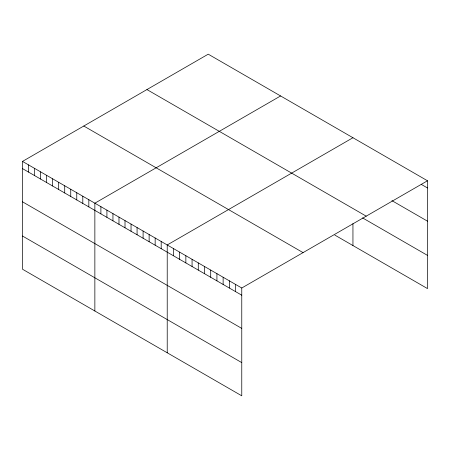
<?xml version="1.0" encoding="UTF-8"?>
<svg xmlns="http://www.w3.org/2000/svg" width="450" height="450" viewBox="0 0 450 450"><rect width="100%" height="100%" fill="white"/><g stroke="black" fill="none" stroke-linecap="round" stroke-linejoin="round"><path stroke-width="0.67" d="M22.5 161.409L241.768 288.006L241.768 395.82L22.5 269.224L22.5 161.409L208.232 54.18L427.5 180.776L427.5 288.591L334.856 235.102M280.586 95.957L94.86 203.186L94.86 311.001M352.946 137.734L167.22 244.963L167.22 352.777M241.768 288.006L427.5 180.776M421.29 184.388L427.5 187.971M391.916 200.632L427.5 221.175M146.936 89.567L366.21 216.163M362.548 217.884L427.5 255.386M83.79 126.028L303.064 252.619M22.5 168.609L241.768 295.206M22.5 201.814L241.768 328.404M22.5 236.019L241.768 362.616M352.946 223.633L352.946 245.548M235.558 284.417L235.558 291.617M229.348 280.834L229.348 288.028M223.132 277.245L223.132 284.445M216.922 273.656L216.922 280.856M210.707 270.073L210.707 277.267M204.497 266.484L204.497 273.684M198.281 262.896L198.281 270.096M192.071 259.312L192.071 266.507M185.856 255.724L185.856 262.924M179.646 252.135L179.646 259.335M173.43 248.552L173.43 255.746M161.19 241.481L161.19 248.681M155.16 237.999L155.16 245.199M149.13 234.518L149.13 241.718M143.1 231.041L143.1 238.236M137.07 227.559L137.07 234.754M131.04 224.078L131.04 231.272M125.01 220.596L125.01 227.79M118.98 217.114L118.98 224.308M112.95 213.632L112.95 220.826M106.92 210.15L106.92 217.344M100.89 206.668L100.89 213.868M88.83 199.704L88.83 206.904M82.8 196.222L82.8 203.422M76.77 192.746L76.77 199.941M70.74 189.264L70.74 196.459M64.71 185.782L64.71 192.977M58.68 182.301L58.68 189.495M52.65 178.819L52.65 186.013M46.62 175.337L46.62 182.531M40.59 171.855L40.59 179.049M34.56 168.373L34.56 175.573M28.53 164.891L28.53 172.091"/></g></svg>
